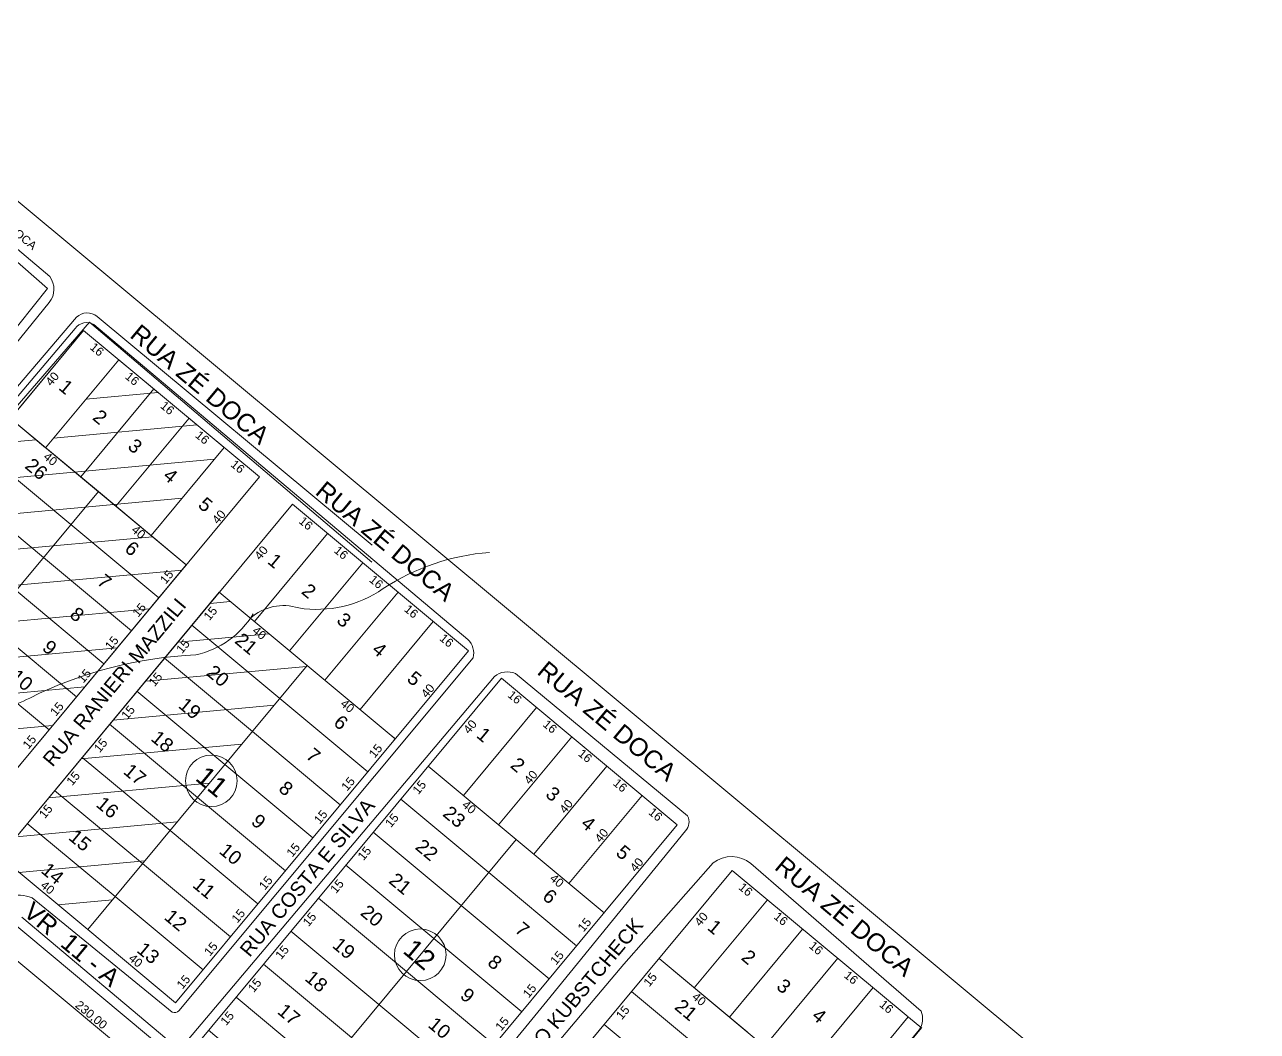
# Model space of a CAD drawing. Header units: metres. Extents: x 3808 to 8215, y 2374 to 6187.
# Drawn here: x 6274.8 to 6705.7, y 5465.2 to 5816.9 of the extents above; entities that cross this region are included whole.
import ezdxf
from ezdxf.enums import TextEntityAlignment as Align

# ---------------------------------------------------------------- set-up
doc = ezdxf.new("R2010")
doc.units = ezdxf.units.M
doc.linetypes.add('CENTER', pattern=[2, 1.25, -0.25, 0.25, -0.25])
for name, color, linetype in [('0 - Divisão rela', 7, 'CENTER'), ('0 - Meio Fio', 32, 'Continuous'), ('0 - MEIO FIO 2', 251, 'Continuous'), ('COTAS', 7, 'Continuous'), ('Fluxo', 170, 'Continuous'), ('vista', 7, 'Continuous')]:
    doc.layers.add(name, color=color, linetype=linetype)
doc.styles.add('pedro', font='arial.ttf', dxfattribs={"height": 3})

msp = doc.modelspace()

# ---------------------------------------------------------------- linework, layer by layer
at = {"color": 0, "linetype": 'ByBlock', "lineweight": 5}
for p, q in [((6330.376, 5629.027), (6330.235, 5629.014)), ((6330.668, 5627.521), (6330.681, 5627.38)), ((6403.403, 5568.264), (6403.262, 5568.251)), ((6403.695, 5566.758), (6403.708, 5566.617)), ((6588.291, 5466.331), (6588.278, 5466.472))]:
    msp.add_line(p, q, dxfattribs=at)
at = {"layer": '0 - Divisão rela', "linetype": 'Continuous', "lineweight": 5}
for p, q in [((6261.612, 5743.302), (6282.79, 5724.766)), ((6267.785, 5705.933), (6282.79, 5724.766)), ((6297.454, 5712.979), (6165.167, 5560.395)), ((6297.454, 5712.979), (6396.114, 5629.191))]:
    msp.add_line(p, q, dxfattribs=at)
at = {"layer": '0 - Meio Fio', "linetype": 'Continuous', "lineweight": 5}
for p, q in [((6283.56, 5728.901), (6243.801, 5762.529)), ((6216.874, 5637.844), (6283.379, 5719.877)), ((6292.941, 5714.676), (6157.207, 5556.82)), ((6300.111, 5714.914), (6396.238, 5635.067))]:
    msp.add_line(p, q, dxfattribs=at)
for centre, radius, start, end in [((6277.743, 5724.504), 7.292, 320.61651, 37.08791), ((6296.652, 5710.99), 5.231, 48.59702, 135.19598)]:
    msp.add_arc(centre, radius, start, end, dxfattribs=at)
at = {"layer": '0 - MEIO FIO 2', "lineweight": 5}
for p, q in [((6292.461, 5710.727), (6161.957, 5557.251)), ((6429.751, 5602.145), (6298.982, 5712.136)), ((6328.662, 5472.415), (6431.548, 5595.723)), ((6439.054, 5589.208), (6330.226, 5460.268)), ((6506.557, 5540.514), (6446.328, 5590.222)), ((6457.271, 5475.792), (6505.783, 5535.293)), ((6515.422, 5524.086), (6484.202, 5488.736)), ((6568.195, 5489.594), (6528.669, 5523.832)), ((6277.411, 5511.817), (6326.403, 5471.894)), ((6328.913, 5458.801), (6273.8, 5505.063)), ((6442.729, 5439.652), (6484.202, 5488.736)), ((6588.157, 5472.303), (6568.195, 5489.594)), ((6396.035, 5400.683), (6457.271, 5475.792)), ((6556.579, 5428.509), (6587.468, 5465.72))]:
    msp.add_line(p, q, dxfattribs=at)
for centre, radius, start, end in [((6296.47, 5707.965), 4.869, 58.9423, 145.4375), ((6425.088, 5597.378), 6.668, 345.63581, 45.63386), ((6443.507, 5583.864), 6.956, 66.07296, 129.79986), ((6502.585, 5538.435), 4.483, 315.4986, 27.62032), ((6521.884, 5515.554), 10.703, 50.66035, 127.13982), ((6272.529, 5500.564), 12.266, 66.54642, 144.26562), ((6327.109, 5473.991), 2.212, 251.38971, 314.57727), ((6581.853, 5469.634), 6.845, 325.11866, 22.94203)]:
    msp.add_arc(centre, radius, start, end, dxfattribs=at)
at = {"layer": 'COTAS', "color": 1, "lineweight": 5}
for p, q in [((6282.099, 5669.132), (6307.683, 5699.88)), ((6307.683, 5699.88), (6344.581, 5669.179)), ((6269.8, 5679.366), (6282.099, 5669.132)), ((6344.581, 5669.179), (6318.996, 5638.431)), ((6318.996, 5638.431), (6331.296, 5628.197)), ((6331.296, 5628.197), (6244.948, 5524.422)), ((6266.073, 5526.359), (6342.826, 5618.603)), ((6342.826, 5618.603), (6373.574, 5593.018)), ((6373.574, 5593.018), (6296.821, 5500.774)), ((6296.821, 5500.774), (6266.073, 5526.359))]:
    msp.add_line(p, q, dxfattribs=at)
at = {"layer": 'COTAS', "color": 1, "linetype": 'Continuous', "lineweight": 5}
for p, q in [((6307.505, 5699.666), (6307.897, 5699.702)), ((6296.199, 5686.078), (6321.485, 5688.396)), ((6284.892, 5672.489), (6335.074, 5677.089)), ((6262.359, 5670.423), (6278.742, 5671.925)), ((6251.052, 5656.834), (6341.184, 5665.096)), ((6239.745, 5643.246), (6329.877, 5651.508)), ((6228.439, 5629.657), (6319.508, 5638.005)), ((6217.132, 5616.068), (6329.797, 5626.395)), ((6339.614, 5614.743), (6346.686, 5615.391)), ((6205.825, 5602.479), (6318.49, 5612.807)), ((6328.308, 5601.154), (6360.275, 5604.084)), ((6194.518, 5588.89), (6307.183, 5599.218)), ((6317.001, 5587.565), (6373.333, 5592.729)), ((6183.211, 5575.301), (6295.876, 5585.629)), ((6305.694, 5573.976), (6362.026, 5579.14)), ((6171.905, 5561.713), (6284.569, 5572.04)), ((6294.387, 5560.388), (6350.72, 5565.551)), ((6283.08, 5546.799), (6339.413, 5551.962)), ((6271.774, 5533.21), (6328.106, 5538.374)), ((6272.811, 5520.753), (6316.799, 5524.785)), ((6286.4, 5509.446), (6305.492, 5511.196))]:
    msp.add_line(p, q, dxfattribs=at)
at = {"layer": 'Fluxo', "lineweight": 5}
for centre, radius, start, end in [((6443.472, 5553.862), 78.952, 94.52985, 123.26096), ((6376.918, 5653.632), 40.986, 261.13615, 304.56294), ((6328.099, 5627.168), 31.098, 282.12604, 328.84749), ((6365.286, 5596.663), 17.31, 72.11307, 131.93482), ((6341.148, 5452.575), 144.336, 92.58766, 116.57029), ((6255.546, 5622.241), 45.705, 272.78662, 297.41141)]:
    msp.add_arc(centre, radius, start, end, dxfattribs=at)
at = {"layer": 'vista', "lineweight": 5}
for p, q in [((6198.29, 5816.92), (7160.779, 5016.067)), ((6295.384, 5710.114), (6154.67, 5541)), ((6295.384, 5710.114), (6154.67, 5541)), ((6269.8, 5679.366), (6295.384, 5710.114)), ((6356.88, 5658.945), (6295.384, 5710.114)), ((6295.384, 5710.114), (6356.88, 5658.945)), ((6282.099, 5669.132), (6307.683, 5699.88)), ((6294.398, 5658.898), (6319.982, 5689.646)), ((6269.8, 5679.366), (6331.296, 5628.197)), ((6269.8, 5679.366), (6300.548, 5653.781)), ((6306.697, 5648.664), (6332.282, 5679.412)), ((6260.205, 5667.835), (6290.953, 5642.251)), ((6318.996, 5638.431), (6344.581, 5669.179)), ((6356.88, 5658.945), (6244.948, 5524.422)), ((6356.88, 5658.945), (6244.948, 5524.422)), ((6300.548, 5653.781), (6185.418, 5515.415)), ((6250.611, 5656.305), (6281.359, 5630.72)), ((6300.548, 5653.781), (6331.296, 5628.197)), ((6368.41, 5649.351), (6266.073, 5526.359)), ((6368.41, 5649.351), (6266.073, 5526.359)), ((6429.907, 5598.182), (6368.41, 5649.351)), ((6368.41, 5649.351), (6429.907, 5598.182)), ((6290.953, 5642.251), (6321.701, 5616.666)), ((6355.125, 5608.369), (6380.71, 5639.117)), ((6281.359, 5630.72), (6312.107, 5605.136)), ((6367.425, 5598.135), (6393.009, 5628.883)), ((6271.765, 5619.19), (6302.513, 5593.605)), ((6342.826, 5618.603), (6404.322, 5567.434)), ((6342.826, 5618.603), (6373.574, 5593.018)), ((6379.724, 5587.902), (6405.308, 5618.65)), ((6262.171, 5607.659), (6292.919, 5582.075)), ((6333.232, 5607.072), (6363.98, 5581.488)), ((6392.023, 5577.668), (6417.607, 5608.416)), ((6429.907, 5598.182), (6327.569, 5475.19)), ((6429.907, 5598.182), (6327.569, 5475.19)), ((6252.577, 5596.129), (6283.325, 5570.544)), ((6323.638, 5595.542), (6354.386, 5569.957)), ((6373.574, 5593.018), (6296.821, 5500.774)), ((6373.574, 5593.018), (6404.322, 5567.434)), ((6441.437, 5588.588), (6329.506, 5454.065)), ((6441.437, 5588.588), (6329.506, 5454.065)), ((6502.933, 5537.419), (6441.437, 5588.588)), ((6441.437, 5588.588), (6502.933, 5537.419)), ((6314.044, 5584.011), (6344.792, 5558.427)), ((6363.98, 5581.488), (6394.728, 5555.904)), ((6428.152, 5547.606), (6453.736, 5578.354)), ((6304.45, 5572.481), (6335.198, 5546.896)), ((6354.386, 5569.957), (6385.134, 5544.373)), ((6440.451, 5537.373), (6466.035, 5568.121)), ((6294.855, 5560.95), (6325.603, 5535.366)), ((6344.792, 5558.427), (6375.54, 5532.843)), ((6415.853, 5557.84), (6477.349, 5506.671)), ((6415.853, 5557.84), (6446.601, 5532.256)), ((6452.75, 5527.139), (6478.335, 5557.887)), ((6214.2, 5550.007), (6391.002, 5402.897)), ((6214.2, 5550.007), (6391.002, 5402.897)), ((6285.261, 5549.42), (6316.009, 5523.835)), ((6335.198, 5546.896), (6365.946, 5521.312)), ((6406.259, 5546.309), (6437.007, 5520.725)), ((6465.05, 5516.905), (6490.634, 5547.653)), ((6275.667, 5537.889), (6306.415, 5512.305)), ((6502.933, 5537.419), (6391.002, 5402.897)), ((6502.933, 5537.419), (6391.002, 5402.897)), ((6325.603, 5535.366), (6356.352, 5509.782)), ((6396.664, 5534.779), (6427.412, 5509.195)), ((6446.601, 5532.256), (6360.254, 5428.481)), ((6446.601, 5532.256), (6360.254, 5428.481)), ((6446.601, 5532.256), (6477.349, 5506.671)), ((6266.073, 5526.359), (6296.821, 5500.774)), ((6316.009, 5523.835), (6346.757, 5498.251)), ((6387.07, 5523.248), (6417.818, 5497.664)), ((6522.151, 5521.429), (6419.813, 5398.437)), ((6437.007, 5520.725), (6467.755, 5495.141)), ((6583.647, 5470.26), (6522.151, 5521.429)), ((6306.415, 5512.305), (6337.163, 5486.721)), ((6377.476, 5511.718), (6408.224, 5486.134)), ((6427.412, 5509.195), (6458.16, 5483.61)), ((6508.865, 5480.447), (6534.45, 5511.195)), ((6296.821, 5500.774), (6327.569, 5475.19)), ((6367.882, 5500.187), (6398.63, 5474.603)), ((6521.165, 5470.214), (6546.749, 5500.962)), ((6417.818, 5497.664), (6448.566, 5472.08)), ((6558.062, 5439.512), (6496.566, 5490.681)), ((6527.314, 5465.097), (6496.566, 5490.681)), ((6533.464, 5459.98), (6559.048, 5490.728)), ((6358.288, 5488.657), (6389.036, 5463.073)), ((6408.224, 5486.134), (6438.972, 5460.549)), ((6348.694, 5477.126), (6379.442, 5451.542)), ((6517.72, 5453.566), (6486.972, 5479.151)), ((6545.763, 5449.746), (6571.347, 5480.494)), ((6398.63, 5474.603), (6429.378, 5449.019)), ((6583.647, 5470.26), (6481.309, 5347.268)), ((6339.1, 5465.596), (6369.848, 5440.012)), ((6508.126, 5442.036), (6477.378, 5467.62))]:
    msp.add_line(p, q, dxfattribs=at)
at = {"layer": 'vista', "color": 1, "lineweight": 5}
for p, q in [((6331.219, 5628.261), (6330.229, 5629.085)), ((6331.232, 5628.12), (6330.611, 5627.374)), ((6404.245, 5567.498), (6403.255, 5568.322)), ((6404.258, 5567.357), (6403.637, 5566.611)), ((6208.235, 5542.993), (6385.189, 5395.755)), ((6583.724, 5470.196), (6588.361, 5466.338)), ((6485.883, 5343.333), (6588.348, 5466.478))]:
    msp.add_line(p, q, dxfattribs=at)
at = {"layer": 'vista', "color": 7, "lineweight": 5}
for centre in [(6340.052, 5552.73), (6413.078, 5491.967)]:
    msp.add_circle(centre, 9.014, dxfattribs=at)

# ---------------------------------------------------------------- texts
at = {"layer": 'vista', "lineweight": 5, "style": 'pedro'}
for s, height, rotation, p in [('RUA ZE DOCA', 2.86398, 320.16905, (6256.509, 5755.546)), ('1', 4.8, 320.23736, (6286.331, 5689.733)), ('2', 4.8, 320.23736, (6298.198, 5679.214)), ('3', 4.8, 320.23736, (6310.473, 5669.056)), ('26', 4.8, 320.23736, (6274.541, 5662.273)), ('4', 4.8, 320.23736, (6322.834, 5658.728)), ('5', 4.8, 320.23736, (6335.064, 5648.606)), ('6', 4.8, 320.23736, (6309.39, 5633.277)), ('1', 4.8, 320.23736, (6359.357, 5628.971)), ('7', 4.8, 320.23736, (6299.75, 5621.745)), ('2', 4.8, 320.23736, (6371.225, 5618.452)), ('8', 4.8, 320.23736, (6290.189, 5610.226)), ('3', 4.8, 320.23736, (6383.499, 5608.294)), ('21', 4.8, 320.23736, (6347.897, 5601.184)), ('9', 4.8, 320.23736, (6280.593, 5598.698)), ('4', 4.8, 320.23736, (6395.861, 5597.966)), ('10', 4.8, 320.23736, (6269.402, 5588.496)), ('20', 4.8, 320.23736, (6337.979, 5589.976)), ('5', 4.8, 320.23736, (6408.09, 5587.843)), ('19', 4.8, 320.23736, (6328.17, 5578.625)), ('6', 4.8, 320.23736, (6382.417, 5572.514)), ('18', 4.8, 320.23736, (6318.575, 5567.094)), ('1', 4.8, 320.23736, (6432.384, 5568.208)), ('7', 4.8, 320.23736, (6372.776, 5560.982)), ('2', 4.8, 320.23736, (6444.251, 5557.689)), ('17', 4.8, 320.23736, (6308.959, 5555.529)), ('8', 4.8, 320.23736, (6363.216, 5549.464)), ('3', 4.8, 320.23736, (6456.526, 5547.531)), ('16', 4.8, 320.23736, (6299.392, 5544.029)), ('23', 4.8, 320.23736, (6420.594, 5540.75)), ('9', 4.8, 320.23736, (6353.619, 5537.935)), ('4', 4.8, 320.23736, (6468.887, 5537.203)), ('15', 4.8, 320.23736, (6289.783, 5532.511)), ('10', 4.8, 320.23736, (6342.428, 5527.734)), ('22', 4.8, 320.23736, (6410.992, 5529.171)), ('5', 4.8, 320.23736, (6481.117, 5527.08)), ('14', 4.8, 320.23736, (6280.184, 5520.931)), ('21', 4.8, 320.23736, (6401.735, 5517.36)), ('11', 4.8, 320.23736, (6333.158, 5515.88)), ('6', 4.8, 320.23736, (6455.443, 5511.751)), ('12', 4.8, 320.23736, (6323.226, 5504.631)), ('20', 4.8, 320.23736, (6391.817, 5506.152)), ('7', 4.8, 320.23736, (6445.803, 5500.219)), ('1', 4.8, 320.23736, (6513.098, 5501.049)), ('13', 4.8, 320.23736, (6313.641, 5493.148)), ('19', 4.8, 320.23736, (6382.008, 5494.801)), ('8', 4.8, 320.23736, (6436.243, 5488.701)), ('2', 4.8, 320.23736, (6524.965, 5490.53)), ('18', 4.8, 320.23736, (6372.414, 5483.27)), ('3', 4.8, 320.23736, (6537.24, 5480.372)), ('9', 4.8, 320.23736, (6426.646, 5477.172)), ('17', 4.8, 320.23736, (6362.797, 5471.705)), ('21', 4.8, 320.23736, (6501.637, 5473.262)), ('10', 4.8, 320.23736, (6415.455, 5466.971)), ('4', 4.8, 320.23736, (6549.601, 5470.044))]:
    msp.add_text(s, height=height, rotation=rotation, dxfattribs=at).set_placement(p)
for s, height, rotation, p in [('RUA ZÉ DOCA', 6.24, 320.23736, (6315.19, 5712.742)), ('RUA ZÉ DOCA', 6.24, 320.23736, (6379.978, 5657.944)), ('RUA RANIERI MAZZILI', 4.992, 50.23736, (6280.7, 5560.498)), ('RUA ZÉ DOCA', 6.24, 320.23736, (6457.522, 5595.129)), ('RUA COSTA E SILVA', 4.992, 50.23736, (6349.586, 5494.042)), ('RUA ZÉ DOCA', 6.24, 320.23736, (6540.532, 5526.89)), ('VR  11 - A', 6.24, 320.23736, (6277.86, 5510.9)), ('RUA JUSCELINO KUBSTCHECK', 4.992, 50.23736, (6420.09, 5424.348))]:
    msp.add_text(s, height=height, rotation=rotation, dxfattribs=at).set_placement(p, align=Align.TOP_LEFT)
at = {"layer": 'vista', "color": 1, "lineweight": 5, "style": 'pedro'}
for s, rotation, p in [('16', 320.23736, (6297.342, 5703.81)), ('40', 50.23736, (6284.085, 5690.431)), ('16', 320.23736, (6309.641, 5693.576)), ('16', 320.23736, (6321.94, 5683.342)), ('16', 320.23736, (6334.176, 5673.032)), ('40', 320.23736, (6281.062, 5665.513)), ('16', 320.23736, (6346.539, 5662.875)), ('40', 50.23736, (6342.333, 5642.225)), ('40', 320.23736, (6311.874, 5640.006)), ('16', 320.23736, (6370.369, 5643.047)), ('40', 50.23736, (6357.112, 5629.668)), ('16', 320.23736, (6382.668, 5632.813)), ('15', 50.23736, (6324.082, 5621.223)), ('16', 320.23736, (6394.967, 5622.579)), ('15', 50.23736, (6314.488, 5609.692)), ('15', 50.23736, (6339.381, 5608.493)), ('16', 320.23736, (6407.202, 5612.269)), ('15', 50.23736, (6304.894, 5598.162)), ('15', 50.23736, (6329.787, 5596.962)), ('40', 320.23736, (6354.089, 5604.75)), ('16', 320.23736, (6419.565, 5602.112)), ('15', 50.23736, (6295.3, 5586.631)), ('15', 50.23736, (6320.193, 5585.432)), ('40', 50.23736, (6415.359, 5581.462)), ('40', 320.23736, (6384.901, 5579.243)), ('16', 320.23736, (6443.395, 5582.284)), ('15', 50.23736, (6285.705, 5575.101)), ('15', 50.23736, (6310.599, 5573.901)), ('40', 50.23736, (6430.138, 5568.905)), ('16', 320.23736, (6455.694, 5572.05)), ('15', 50.23736, (6276.111, 5563.57)), ('15', 50.23736, (6301.005, 5562.371)), ('15', 50.23736, (6397.108, 5560.46)), ('16', 320.23736, (6467.993, 5561.817)), ('15', 50.23736, (6291.411, 5550.84)), ('40', 50.23736, (6451.36, 5551.247)), ('15', 50.23736, (6387.514, 5548.929)), ('15', 50.23736, (6412.408, 5547.73)), ('16', 320.23736, (6480.229, 5551.506)), ('40', 50.23736, (6463.723, 5541.09)), ('15', 50.23736, (6281.816, 5539.31)), ('15', 50.23736, (6377.92, 5537.399)), ('40', 320.23736, (6427.424, 5543.894)), ('16', 320.23736, (6492.592, 5541.349)), ('15', 50.23736, (6402.814, 5536.199)), ('40', 50.23736, (6476.087, 5530.933)), ('15', 50.23736, (6368.326, 5525.868)), ('15', 50.23736, (6393.219, 5524.669)), ('40', 50.23736, (6488.386, 5520.699)), ('40', 320.23736, (6280.073, 5515.796)), ('15', 50.23736, (6358.732, 5514.338)), ('15', 50.23736, (6383.625, 5513.138)), ('40', 320.23736, (6458.108, 5518.233)), ('16', 320.23736, (6524.109, 5515.125)), ('15', 50.23736, (6349.138, 5502.807)), ('15', 50.23736, (6374.031, 5501.608)), ('15', 50.23736, (6470.135, 5499.697)), ('40', 50.23736, (6510.929, 5501.682)), ('16', 320.23736, (6536.408, 5504.892)), ('15', 50.23736, (6339.544, 5491.277)), ('15', 50.23736, (6364.437, 5490.077)), ('16', 320.23736, (6548.707, 5494.658)), ('40', 320.23736, (6310.885, 5490.289)), ('15', 50.23736, (6460.541, 5488.166)), ('15', 50.23736, (6493.121, 5480.571)), ('16', 320.23736, (6560.942, 5484.347)), ('15', 50.23736, (6329.95, 5479.746)), ('15', 50.23736, (6354.843, 5478.547)), ('15', 50.23736, (6450.947, 5476.636)), ('40', 320.23736, (6507.829, 5476.829)), ('230,00', 320.23736, (6292.227, 5473.943)), ('15', 50.23736, (6483.527, 5469.04)), ('16', 320.23736, (6573.305, 5474.19)), ('15', 50.23736, (6345.249, 5467.016)), ('15', 50.23736, (6441.353, 5465.105))]:
    msp.add_text(s, height=3, rotation=rotation, dxfattribs=at).set_placement(p)
at = {"layer": 'vista', "color": 7, "lineweight": 5, "style": 'pedro'}
for s, p in [('11', (6334.09, 5553.242)), ('12', (6406.64, 5492.875))]:
    msp.add_text(s, height=6.7786, rotation=320.23736, dxfattribs=at).set_placement(p)

doc.saveas('drawing.dxf')
